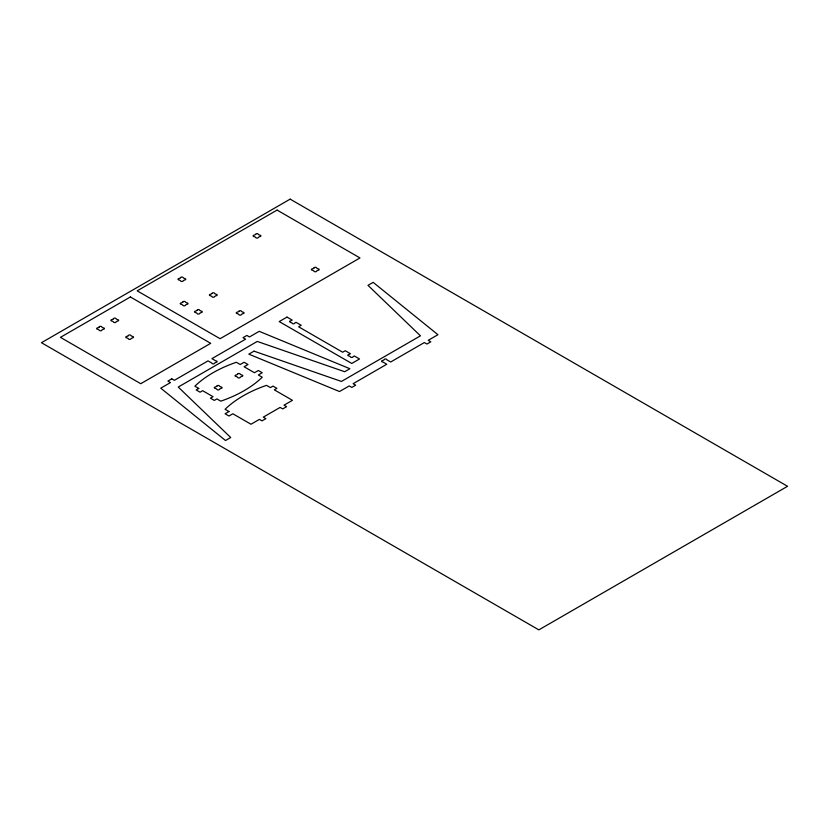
<?xml version="1.0" encoding="UTF-8"?>
<svg xmlns="http://www.w3.org/2000/svg" width="829" height="829" viewBox="0 0 829 829"><rect width="100%" height="100%" fill="white"/><g stroke="black" fill="none" stroke-linecap="round" stroke-linejoin="round"><path stroke-width="1.24" d="M290.15 199.126L41.45 342.709L538.85 629.874L787.55 486.291L290.15 199.126M277.083 210.079L137.189 290.844L220.089 338.709L359.983 257.943L277.083 210.079M130.381 296.969L60.434 337.351L140.743 383.713L210.69 343.33L130.381 296.969M180.577 277.756L179.282 278.513A1.295 0.746 0 0 0 177.986 279.259A1.295 0.746 0 0 0 179.282 280.005L180.577 280.751A1.295 0.746 0 0 0 181.872 281.497A1.295 0.746 0 0 0 183.168 280.751L184.463 280.005A1.295 0.746 0 0 0 185.758 279.259A1.295 0.746 0 0 0 184.463 278.513L183.168 277.756A1.295 0.746 0 0 0 181.872 277.01A1.295 0.746 0 0 0 180.577 277.756M255.705 234.389L254.41 235.135A1.295 0.746 0 0 0 253.114 235.882A1.295 0.746 0 0 0 254.41 236.628L255.705 237.374A1.295 0.746 0 0 0 257 238.12A1.295 0.746 0 0 0 258.296 237.374L259.591 236.628A1.295 0.746 0 0 0 260.886 235.882A1.295 0.746 0 0 0 259.591 235.135L258.296 234.389A1.295 0.746 0 0 0 257 233.633A1.295 0.746 0 0 0 255.705 234.389M99.221 327.072L97.926 327.818A1.295 0.746 0 0 0 96.63 328.564A1.295 0.746 0 0 0 97.926 329.31L99.221 330.066A1.295 0.746 0 0 0 100.516 330.812A1.295 0.746 0 0 0 101.812 330.066L103.107 329.31A1.295 0.746 0 0 0 104.402 328.564A1.295 0.746 0 0 0 103.107 327.818L101.812 327.072A1.295 0.746 0 0 0 100.516 326.325A1.295 0.746 0 0 0 99.221 327.072M113.469 318.844L112.174 319.59A1.295 0.746 0 0 0 110.879 320.336A1.295 0.746 0 0 0 112.174 321.092L113.469 321.839A1.295 0.746 0 0 0 114.765 322.585A1.295 0.746 0 0 0 116.06 321.839L117.355 321.092A1.295 0.746 0 0 0 118.651 320.336A1.295 0.746 0 0 0 117.355 319.59L116.06 318.844A1.295 0.746 0 0 0 114.765 318.098A1.295 0.746 0 0 0 113.469 318.844M182.846 302.108L181.551 302.854A1.295 0.746 0 0 0 180.256 303.601A1.295 0.746 0 0 0 181.551 304.347L182.846 305.103A1.295 0.746 0 0 0 184.142 305.849A1.295 0.746 0 0 0 185.437 305.103L186.732 304.347A1.295 0.746 0 0 0 188.028 303.601A1.295 0.746 0 0 0 186.732 302.854L185.437 302.108A1.295 0.746 0 0 0 184.142 301.362A1.295 0.746 0 0 0 182.846 302.108M128.36 335.672L127.065 336.419A1.295 0.746 0 0 0 125.77 337.165A1.295 0.746 0 0 0 127.065 337.911L128.36 338.667A1.295 0.746 0 0 0 129.656 339.413A1.295 0.746 0 0 0 130.951 338.667L132.246 337.911A1.295 0.746 0 0 0 133.542 337.165A1.295 0.746 0 0 0 132.246 336.419L130.951 335.672A1.295 0.746 0 0 0 129.656 334.926A1.295 0.746 0 0 0 128.36 335.672M211.996 293.507L210.701 294.254A1.295 0.746 0 0 0 209.405 295A1.295 0.746 0 0 0 210.701 295.756L211.996 296.502A1.295 0.746 0 0 0 213.291 297.248A1.295 0.746 0 0 0 214.587 296.502L215.882 295.756A1.295 0.746 0 0 0 217.177 295A1.295 0.746 0 0 0 215.882 294.254L214.587 293.507A1.295 0.746 0 0 0 213.291 292.761A1.295 0.746 0 0 0 211.996 293.507M197.095 310.336L195.799 311.082A1.295 0.746 0 0 0 194.504 311.828A1.295 0.746 0 0 0 195.799 312.574L197.095 313.331A1.295 0.746 0 0 0 198.39 314.077A1.295 0.746 0 0 0 199.685 313.331L200.981 312.574A1.295 0.746 0 0 0 202.276 311.828A1.295 0.746 0 0 0 200.981 311.082L199.685 310.336A1.295 0.746 0 0 0 198.39 309.59A1.295 0.746 0 0 0 197.095 310.336M238.866 311.414L237.571 312.16A1.295 0.746 0 0 0 236.275 312.906A1.295 0.746 0 0 0 237.571 313.652L238.866 314.409A1.295 0.746 0 0 0 240.161 315.155A1.295 0.746 0 0 0 241.457 314.409L242.752 313.652A1.295 0.746 0 0 0 244.047 312.906A1.295 0.746 0 0 0 242.752 312.16L241.457 311.414A1.295 0.746 0 0 0 240.161 310.668A1.295 0.746 0 0 0 238.866 311.414M313.994 268.036L312.699 268.783A1.295 0.746 0 0 0 311.403 269.539A1.295 0.746 0 0 0 312.699 270.285L313.994 271.031A1.295 0.746 0 0 0 315.289 271.777A1.295 0.746 0 0 0 316.585 271.031L317.88 270.285A1.295 0.746 0 0 0 319.175 269.539A1.295 0.746 0 0 0 317.88 268.783L316.585 268.036A1.295 0.746 0 0 0 315.289 267.29A1.295 0.746 0 0 0 313.994 268.036M171.769 378.822L167.883 381.071L170.473 382.563L160.764 388.169L225.529 440.52L230.711 437.525L178.245 387.05L257.259 341.434L344.698 371.724L349.879 368.729L259.208 331.331L249.488 336.947L246.897 335.444L243.011 337.693L245.602 339.185L211.923 358.636L215.809 360.874A1.295 0.746 0 0 1 217.105 361.62A1.295 0.746 0 0 1 215.809 362.366L214.514 363.123A1.295 0.746 0 0 1 213.219 363.869A1.295 0.746 0 0 1 211.923 363.123L208.038 360.874L174.359 380.314L171.769 378.822M286.989 317.092L279.218 321.579L351.755 363.454L359.527 358.967L354.315 355.962L353.019 356.708A1.295 0.746 0 0 1 351.724 357.454A1.295 0.746 0 0 1 350.429 356.708L349.133 355.962A1.295 0.746 0 0 1 347.838 355.216A1.295 0.746 0 0 1 349.133 354.47L350.429 353.724L345.247 350.729L342.657 352.221L298.616 326.802L301.207 325.3L296.026 322.315L294.73 323.061A1.295 0.746 0 0 1 293.435 323.807A1.295 0.746 0 0 1 292.14 323.061L290.544 322.274A1.264 0.736 0 0 1 289.59 321.486A1.264 0.736 0 0 1 290.824 320.833L292.171 320.087L286.989 317.092M254.006 351.154L248.824 354.149L339.496 391.537L349.216 385.931L351.807 387.423L355.693 385.184L353.102 383.692L386.78 364.242L382.894 362.004A1.295 0.746 0 0 1 381.599 361.257A1.295 0.746 0 0 1 382.894 360.501L384.19 359.755A1.295 0.746 0 0 1 385.485 359.009A1.295 0.746 0 0 1 386.78 359.755L390.666 362.004L424.344 342.553L426.935 344.056L430.821 341.807L428.23 340.315L437.94 334.709L373.174 282.357L367.993 285.342L420.458 335.828L341.444 381.444L254.006 351.154M198.763 388.449L196.172 389.941L200.058 392.19L202.649 390.687L213.012 396.676L210.421 398.169L214.307 400.407L216.897 398.915L220.783 401.163A119.065 68.745 0 0 0 262.233 377.226L258.347 374.988L262.233 372.739L258.347 370.501L254.462 372.739L244.099 366.76L247.985 364.511L244.099 362.273L240.213 364.511L236.327 362.273A119.065 68.745 0 0 0 194.877 386.2L198.763 388.449M216.897 386.2L215.602 386.946A1.295 0.746 0 0 0 214.307 387.703A1.295 0.746 0 0 0 215.602 388.449L216.897 389.195A1.295 0.746 0 0 0 218.193 389.941A1.295 0.746 0 0 0 219.488 389.195L220.783 388.449A1.295 0.746 0 0 0 222.079 387.703A1.295 0.746 0 0 0 220.783 386.946L219.488 386.2A1.295 0.746 0 0 0 218.193 385.454A1.295 0.746 0 0 0 216.897 386.2M237.622 374.242L236.327 374.988A1.295 0.746 0 0 0 235.032 375.734A1.295 0.746 0 0 0 236.327 376.48L237.622 377.226A1.295 0.746 0 0 0 238.918 377.972A1.295 0.746 0 0 0 240.213 377.226L241.508 376.48A1.295 0.746 0 0 0 242.804 375.734A1.295 0.746 0 0 0 241.508 374.988L240.213 374.242A1.295 0.746 0 0 0 238.918 373.485A1.295 0.746 0 0 0 237.622 374.242M228.97 411.526L225.084 413.775L228.97 416.013L232.856 413.775L250.99 424.241L259.404 419.381L261.995 420.873L265.881 418.635L263.29 417.132L280.129 407.412L282.72 408.915L286.606 406.666L284.015 405.174L292.44 400.314L274.306 389.837L276.896 388.345L273.01 386.096L270.42 387.599L266.534 385.35A119.065 68.745 0 0 0 225.084 409.288L228.97 411.526"/></g></svg>
